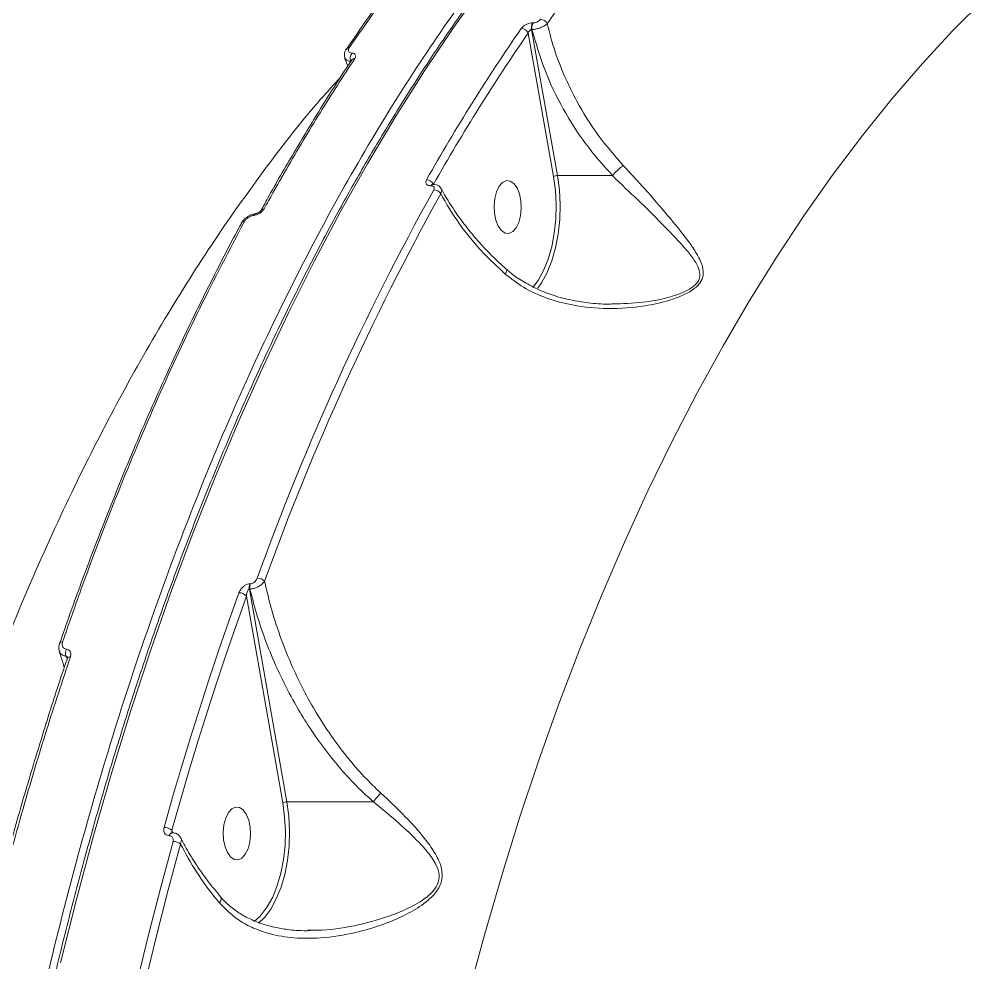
# Model space of a CAD drawing. Header units: millimetres. Extents: x -5550 to 7488, y -4093 to 4627.
# Drawn here: x -2246.6 to -2082.6, y 2170.9 to 2331.2 of the extents above; entities that cross this region are included whole.
import ezdxf

# ---------------------------------------------------------------- set-up
doc = ezdxf.new("R2010")
doc.units = ezdxf.units.MM
doc.layers.add('DIKOM_ОБЪЕКТ', color=7, linetype='Continuous')

msp = doc.modelspace()

# ---------------------------------------------------------------- linework, layer by layer
at = {"layer": 'DIKOM_ОБЪЕКТ', "color": 7, "linetype": 'Continuous', "lineweight": 15}
for p, q in [((-2159.301, 2330.546), (-2159.37, 2330.546)), ((-2160.143, 2328.804), (-2155.815, 2304.452)), ((-2159.55, 2329.416), (-2159.482, 2329.416)), ((-2155.142, 2304.614), (-2159.55, 2329.416)), ((-2191.031, 2326.083), (-2191.064, 2326.028)), ((-2191.305, 2324.615), (-2190.785, 2323.203)), ((-2190.075, 2324.276), (-2190.078, 2324.271)), ((-2145.81, 2304.614), (-2155.142, 2304.614)), ((-2176.688, 2302.873), (-2176.641, 2302.873)), ((-2176.294, 2303.135), (-2176.341, 2303.135)), ((-2206.429, 2298.125), (-2206.419, 2298.127)), ((-2208.832, 2296.557), (-2208.849, 2296.52)), ((-2207.319, 2235.251), (-2207.408, 2235.251)), ((-2207.965, 2233.156), (-2201.805, 2198.035)), ((-2207.474, 2234.351), (-2207.386, 2234.351)), ((-2201.133, 2198.197), (-2207.474, 2234.351)), ((-2186.424, 2198.197), (-2201.133, 2198.197)), ((-2221.083, 2192.45), (-2221.054, 2192.45)), ((-2220.47, 2192.946), (-2220.663, 2193.387)), ((-2220.63, 2192.974), (-2220.653, 2192.973)), ((-2220.601, 2192.974), (-2220.63, 2192.974)), ((-2197.106, 2176.404), (-2197.536, 2176.411))]:
    msp.add_line(p, q, dxfattribs=at)
at = {"layer": 'DIKOM_ОБЪЕКТ', "color": 7, "linetype": 'Continuous', "lineweight": 15, "flags": 128}
for points in [[(-2239.536, 2170.874), (-2236.793, 2181.837), (-2233.887, 2192.642), (-2230.82, 2203.278), (-2227.596, 2213.737), (-2224.218, 2224.01), (-2220.687, 2234.088), (-2217.006, 2243.963), (-2213.18, 2253.627), (-2209.211, 2263.071), (-2205.103, 2272.287), (-2200.859, 2281.268), (-2196.482, 2290.006), (-2191.976, 2298.494), (-2187.345, 2306.724), (-2182.594, 2314.69), (-2177.725, 2322.385), (-2172.743, 2329.802), (-2167.653, 2336.936)], [(-2170.419, 2165.045), (-2167.633, 2175.364), (-2164.685, 2185.514), (-2161.58, 2195.484), (-2158.319, 2205.265), (-2154.907, 2214.849), (-2151.345, 2224.227), (-2147.638, 2233.389), (-2143.788, 2242.328), (-2139.8, 2251.034), (-2135.677, 2259.5), (-2131.423, 2267.718), (-2127.042, 2275.68), (-2122.538, 2283.38), (-2117.915, 2290.809), (-2113.177, 2297.96), (-2108.329, 2304.828), (-2103.376, 2311.406), (-2098.322, 2317.687), (-2093.171, 2323.666), (-2087.929, 2329.337), (-2082.6, 2334.695)], [(-2165.617, 2297.012), (-2165.862, 2298.201), (-2165.925, 2299.476), (-2165.8, 2300.734), (-2165.497, 2301.872), (-2165.042, 2302.799), (-2164.471, 2303.44), (-2163.83, 2303.742), (-2163.171, 2303.681), (-2162.548, 2303.262), (-2162.01, 2302.519), (-2161.602, 2301.512), (-2161.357, 2300.323), (-2161.295, 2299.048), (-2161.419, 2297.79), (-2161.722, 2296.652), (-2162.177, 2295.725), (-2162.748, 2295.084), (-2163.389, 2294.782), (-2164.048, 2294.843), (-2164.672, 2295.262), (-2165.209, 2296.005), (-2165.617, 2297.012)], [(-2155.815, 2304.452), (-2155.498, 2302.084), (-2155.371, 2299.65), (-2155.437, 2297.207), (-2155.694, 2294.812), (-2156.136, 2292.521), (-2156.753, 2290.387), (-2157.53, 2288.461), (-2158.449, 2286.788), (-2159.315, 2285.606)], [(-2158.508, 2285.481), (-2157.859, 2286.397), (-2156.912, 2288.123), (-2156.11, 2290.109), (-2155.474, 2292.31), (-2155.018, 2294.672), (-2154.753, 2297.142), (-2154.685, 2299.662), (-2154.816, 2302.172), (-2155.142, 2304.614)], [(-2209.244, 2233.729), (-2210.96, 2228.901), (-2212.64, 2224.026), (-2214.286, 2219.107), (-2215.895, 2214.143), (-2217.469, 2209.136), (-2219.007, 2204.087), (-2220.508, 2198.996), (-2221.973, 2193.866)], [(-2220.663, 2193.387), (-2219.202, 2198.506), (-2217.704, 2203.584), (-2216.17, 2208.621), (-2214.6, 2213.616), (-2212.995, 2218.568), (-2211.353, 2223.476), (-2209.677, 2228.339), (-2207.965, 2233.156)], [(-2239.709, 2225.175), (-2239.711, 2225.169), (-2239.718, 2225.139)], [(-2237.876, 2222.844), (-2238.034, 2222.833), (-2238.169, 2222.802), (-2238.277, 2222.751), (-2238.352, 2222.683), (-2238.39, 2222.61)], [(-2211.607, 2190.594), (-2211.852, 2191.783), (-2211.915, 2193.058), (-2211.79, 2194.316), (-2211.488, 2195.454), (-2211.033, 2196.381), (-2210.461, 2197.022), (-2209.82, 2197.324), (-2209.161, 2197.263), (-2208.538, 2196.844), (-2208.001, 2196.101), (-2207.593, 2195.094), (-2207.348, 2193.905), (-2207.285, 2192.63), (-2207.41, 2191.372), (-2207.712, 2190.234), (-2208.167, 2189.307), (-2208.739, 2188.666), (-2209.38, 2188.365), (-2210.039, 2188.425), (-2210.662, 2188.844), (-2211.199, 2189.587), (-2211.607, 2190.594)], [(-2201.805, 2198.035), (-2201.489, 2195.666), (-2201.362, 2193.232), (-2201.428, 2190.789), (-2201.684, 2188.394), (-2202.126, 2186.103), (-2202.743, 2183.97), (-2203.52, 2182.044), (-2204.439, 2180.37), (-2205.479, 2178.988), (-2205.647, 2178.805)], [(-2204.498, 2179.063), (-2203.85, 2179.98), (-2202.902, 2181.705), (-2202.1, 2183.692), (-2201.464, 2185.892), (-2201.009, 2188.254), (-2200.744, 2190.725), (-2200.676, 2193.244), (-2200.806, 2195.754), (-2201.133, 2198.197)], [(-2220.444, 2191.477), (-2222.539, 2183.704), (-2224.55, 2175.848), (-2226.476, 2167.912), (-2228.317, 2159.899), (-2230.071, 2151.814), (-2231.737, 2143.659), (-2233.316, 2135.439), (-2234.805, 2127.156)], [(-2233.498, 2126.859), (-2232.012, 2135.124), (-2230.437, 2143.326), (-2228.774, 2151.463), (-2227.024, 2159.531), (-2225.188, 2167.525), (-2223.266, 2175.444), (-2221.259, 2183.283), (-2219.168, 2191.039)], [(-2205.904, 2177.613), (-2204.922, 2178.555), (-2204.498, 2179.063)], [(-2205.647, 2178.805), (-2206.615, 2177.931), (-2206.652, 2177.903)]]:
    msp.add_lwpolyline(points, dxfattribs=at)
at = {"layer": 'DIKOM_ОБЪЕКТ', "color": 7, "linetype": 'Continuous', "lineweight": 15}
for centre, radius, start, end in [((-1955.098, 2191.949), 244.733, 130.9846, 145.5449), ((-2157.972, 2329.743), 1.612, 150.12482, 191.7182), ((-2157.903, 2329.743), 1.612, 150.1326, 191.71042), ((-2158.093, 2329.827), 1.33, 25.9565, 87.49792), ((-1878.478, 2134.737), 343.463, 145.43321, 150.49619), ((-1877.999, 2134.407), 342.63, 145.4332, 150.4964), ((-2161.361, 2328.281), 1.326, 23.23498, 87.68429), ((-2190.567, 2325.732), 0.582, 86.1631, 142.9148), ((-2188.91, 2324.53), 1.439, 142.09831, 202.2814), ((-2189.607, 2323.939), 0.576, 85.76844, 144.78881), ((-2177.441, 2302.473), 1.413, 28.39854, 88.37981), ((-2155.158, 2303.204), 1.41, 89.37218, 117.75643), ((-1778.525, 2081.677), 454.689, 150.98863, 160.13046), ((-2176.295, 2302.711), 0.425, 95.63023, 157.69826), ((-2176.244, 2302.708), 0.43, 97.46319, 157.48959), ((-2176.207, 2300.758), 1.437, 31.6271, 88.17929), ((-1778.233, 2081.485), 453.677, 150.98853, 160.13055), ((-2205.042, 2298.39), 0.544, 83.93187, 148.90027), ((-2206.331, 2297.799), 0.34, 106.70172, 169.79224), ((-2208.372, 2296.256), 0.55, 84.27553, 146.80919), ((-2205.692, 2234.671), 1.811, 161.32456, 190.17188), ((-2205.604, 2234.671), 1.811, 161.32456, 190.17188), ((-2206.165, 2234.465), 1.752, 43.90298, 89.39304), ((-2209.25, 2232.004), 1.726, 41.88278, 89.81104), ((-2239.286, 2224.909), 0.499, 79.95098, 147.8521), ((-2237.14, 2223.455), 1.561, 154.10472, 198.96316), ((-2201.148, 2196.787), 1.41, 89.3705, 117.76275), ((-2221.962, 2191.864), 2.002, 49.54731, 90.29477), ((-2220.473, 2192.387), 0.613, 107.04675, 174.16667), ((-2220.461, 2192.395), 0.596, 103.73457, 174.74736), ((-2220.447, 2189.393), 2.084, 52.15657, 89.91009)]:
    msp.add_arc(centre, radius, start, end, dxfattribs=at)
for points, knots in [([(-2092.457, 2402.596), (-2094.825, 2401.584), (-2101.098, 2398.902), (-2111.094, 2393.149), (-2122.531, 2385.434), (-2133.824, 2376.333), (-2144.939, 2365.919), (-2155.63, 2354.4), (-2165.869, 2341.848), (-2175.641, 2328.347), (-2185.105, 2313.679), (-2194.213, 2297.844), (-2202.926, 2280.87), (-2210.954, 2263.339), (-2218.307, 2245.367), (-2225.005, 2227.072), (-2231.248, 2207.941), (-2236.995, 2188.002), (-2242.219, 2167.301), (-2246.867, 2146.005), (-2250.914, 2124.168), (-2254.345, 2101.854), (-2257.163, 2078.988), (-2259.331, 2055.626), (-2260.827, 2031.839), (-2261.616, 2008.15), (-2261.713, 1984.639), (-2261.146, 1961.378), (-2259.907, 1937.99), (-2257.972, 1914.55), (-2255.319, 1891.149), (-2252.254, 1869.642), (-2249.842, 1856.118), (-2248.775, 1850.137)], [0, 0, 0, 0, 0.0198042, 0.0524655, 0.0851016, 0.1186856, 0.1522971, 0.1858812, 0.2185173, 0.2511785, 0.2838146, 0.3173987, 0.35101, 0.384594, 0.4160551, 0.4475386, 0.4789995, 0.5113068, 0.5436382, 0.5759453, 0.6085815, 0.6412427, 0.6738789, 0.7074631, 0.7410746, 0.7746587, 0.8072948, 0.8399561, 0.8725923, 0.9061765, 0.939788, 0.9733721, 1, 1, 1, 1]), ([(-2092.028, 2402.224), (-2092.608, 2401.977), (-2095.126, 2400.904), (-2099.543, 2398.694), (-2105.276, 2395.589), (-2110.96, 2392.158), (-2116.593, 2388.432), (-2122.172, 2384.406), (-2127.691, 2380.085), (-2133.147, 2375.473), (-2138.535, 2370.572), (-2143.851, 2365.386), (-2149.091, 2359.92), (-2154.251, 2354.178), (-2159.328, 2348.163), (-2164.317, 2341.881), (-2169.214, 2335.336), (-2174.017, 2328.534), (-2178.721, 2321.479), (-2183.323, 2314.177), (-2187.819, 2306.634), (-2192.207, 2298.855), (-2196.482, 2290.845), (-2200.642, 2282.612), (-2204.683, 2274.161), (-2208.603, 2265.499), (-2212.399, 2256.632), (-2216.067, 2247.566), (-2219.606, 2238.31), (-2223.012, 2228.869), (-2226.284, 2219.251), (-2229.417, 2209.462), (-2232.411, 2199.511), (-2235.263, 2189.405), (-2237.971, 2179.151), (-2240.533, 2168.757), (-2242.946, 2158.232), (-2245.21, 2147.582), (-2247.323, 2136.815), (-2249.282, 2125.941), (-2251.087, 2114.967), (-2252.735, 2103.901), (-2254.227, 2092.751), (-2255.56, 2081.527), (-2256.735, 2070.236), (-2257.749, 2058.886), (-2258.602, 2047.488), (-2259.294, 2036.048), (-2259.824, 2024.575), (-2260.19, 2013.079), (-2260.378, 2002.832), (-2260.404, 1996.419), (-2260.415, 1993.845)], [0, 0, 0, 0, 0.0060959, 0.0264822, 0.0468744, 0.0672726, 0.087676, 0.1080843, 0.128497, 0.1489134, 0.1693331, 0.1897557, 0.2101803, 0.2306068, 0.2510346, 0.2714636, 0.2918929, 0.3123229, 0.3327529, 0.3531831, 0.373613, 0.3940427, 0.4144718, 0.4349005, 0.4553289, 0.4757566, 0.4961837, 0.5166105, 0.5370365, 0.5574621, 0.5778872, 0.5983116, 0.6187357, 0.6391592, 0.6595822, 0.6800048, 0.7004269, 0.7208488, 0.7412702, 0.7616914, 0.7821122, 0.8025326, 0.8229529, 0.8433729, 0.8637927, 0.8842123, 0.9046318, 0.9250511, 0.9454704, 0.9658896, 0.9863088, 1, 1, 1, 1]), ([(-2190.528, 2326.313), (-2187.478, 2330.703), (-2181.377, 2339.483), (-2171.75, 2351.472), (-2161.814, 2362.641), (-2154.921, 2369.213), (-2151.474, 2372.499)], [0, 0, 0, 0, 0.2485952, 0.49719, 0.7485948, 1, 1, 1, 1]), ([(-2151.905, 2372.27), (-2151.976, 2372.207), (-2153.854, 2370.54), (-2157.475, 2367.003), (-2162.761, 2361.639), (-2167.965, 2355.961), (-2173.09, 2350.015), (-2178.131, 2343.799), (-2183.079, 2337.309), (-2187.376, 2331.385), (-2189.98, 2327.519), (-2191.004, 2325.999)], [0, 0, 0, 0, 0.0050792, 0.1349052, 0.2648707, 0.3949421, 0.5250911, 0.6552843, 0.7854847, 0.9156559, 1, 1, 1, 1]), ([(-2155.926, 2368.448), (-2157.069, 2368.325), (-2164.053, 2367.574), (-2176.86, 2365.89), (-2194.344, 2363.38), (-2211.809, 2360.529), (-2229.251, 2357.373), (-2246.666, 2353.903), (-2264.049, 2350.122), (-2281.395, 2346.031), (-2298.699, 2341.629), (-2315.957, 2336.919), (-2333.165, 2331.901), (-2350.316, 2326.576), (-2367.407, 2320.945), (-2384.433, 2315.01), (-2401.39, 2308.772), (-2418.271, 2302.232), (-2435.073, 2295.392), (-2451.791, 2288.254), (-2468.42, 2280.819), (-2484.956, 2273.089), (-2501.394, 2265.066), (-2517.729, 2256.754), (-2533.954, 2248.148), (-2549.686, 2239.49), (-2559.944, 2233.57), (-2564.882, 2230.719)], [0, 0, 0, 0, 0.008022, 0.0490036, 0.0900236, 0.131083, 0.1721823, 0.2133228, 0.2545046, 0.2957283, 0.3369944, 0.3783032, 0.4196553, 0.4610503, 0.5024886, 0.5439704, 0.5854952, 0.6270632, 0.6686738, 0.7103268, 0.7520221, 0.7937587, 0.8355366, 0.8773547, 0.9192127, 0.9611097, 1, 1, 1, 1]), ([(-2159.37, 2330.546), (-2159.446, 2330.543), (-2159.672, 2330.535), (-2160.098, 2330.437), (-2160.593, 2330.226), (-2161.034, 2329.936), (-2161.216, 2329.716), (-2161.308, 2329.606)], [0, 0, 0, 0, 0.1082919, 0.3204195, 0.543076, 0.7715605, 1, 1, 1, 1]), ([(-2159.482, 2329.416), (-2159.38, 2329.423), (-2159.085, 2329.443), (-2158.532, 2329.557), (-2157.878, 2329.782), (-2157.283, 2330.081), (-2157.026, 2330.3), (-2156.898, 2330.409)], [0, 0, 0, 0, 0.1131513, 0.3259229, 0.5479981, 0.7754447, 1, 1, 1, 1]), ([(-2158.035, 2331.156), (-2158.095, 2331.084), (-2158.215, 2330.942), (-2158.502, 2330.753), (-2158.825, 2330.616), (-2159.102, 2330.553), (-2159.25, 2330.548), (-2159.301, 2330.546)], [0, 0, 0, 0, 0.2288507, 0.4578608, 0.6785516, 0.8883824, 1, 1, 1, 1]), ([(-2143.989, 2306.333), (-2145.446, 2308.002), (-2148.397, 2311.38), (-2151.54, 2316.454), (-2153.907, 2321.251), (-2155.651, 2325.657), (-2156.48, 2328.818), (-2156.898, 2330.409)], [0, 0, 0, 0, 0.2398782, 0.485876, 0.6394215, 0.8185493, 1, 1, 1, 1]), ([(-2160.143, 2328.804), (-2160.119, 2328.875), (-2160.072, 2329.014), (-2159.946, 2329.2), (-2159.804, 2329.331), (-2159.692, 2329.388), (-2159.614, 2329.411), (-2159.576, 2329.414), (-2159.55, 2329.416)], [0, 0, 0, 0, 0.2553554, 0.4989102, 0.7167184, 0.86164, 0.9069867, 1, 1, 1, 1]), ([(-2159.482, 2329.416), (-2158.828, 2327.141), (-2157.504, 2322.532), (-2154.359, 2316.022), (-2150.513, 2309.904), (-2147.39, 2306.392), (-2145.81, 2304.614)], [0, 0, 0, 0, 0.2516509, 0.5098592, 0.7518696, 1, 1, 1, 1]), ([(-2191.011, 2326.068), (-2191.102, 2325.931), (-2191.305, 2325.625), (-2191.391, 2325.094), (-2191.28, 2324.759), (-2191.233, 2324.619)], [0, 0, 0, 0, 0.3216712, 0.7153056, 1, 1, 1, 1]), ([(-2190.046, 2325.414), (-2190.17, 2325.439), (-2190.417, 2325.488), (-2190.631, 2325.684), (-2190.694, 2325.944), (-2190.621, 2326.169), (-2190.541, 2326.292), (-2190.528, 2326.313)], [0, 0, 0, 0, 0.2376887, 0.4755087, 0.7137084, 0.9519988, 1, 1, 1, 1]), ([(-2189.565, 2324.513), (-2189.551, 2324.534), (-2189.472, 2324.659), (-2189.4, 2324.885), (-2189.463, 2325.145), (-2189.677, 2325.341), (-2189.923, 2325.39), (-2190.046, 2325.414)], [0, 0, 0, 0, 0.0489038, 0.2871028, 0.5249732, 0.7625027, 1, 1, 1, 1]), ([(-2190.069, 2324.264), (-2190.302, 2323.922), (-2192.116, 2321.248), (-2195.42, 2316.001), (-2199.962, 2308.496), (-2203.316, 2302.701), (-2205.123, 2299.349), (-2205.492, 2298.664)], [0, 0, 0, 0, 0.043037, 0.3365302, 0.6306461, 0.9244885, 1, 1, 1, 1]), ([(-2204.984, 2298.931), (-2204.734, 2299.387), (-2203.481, 2301.665), (-2200.348, 2307.207), (-2195.498, 2315.381), (-2191.543, 2321.468), (-2189.565, 2324.513)], [0, 0, 0, 0, 0.0507696, 0.2538556, 0.6266992, 1, 1, 1, 1]), ([(-2191.227, 2324.64), (-2191.218, 2324.588), (-2191.182, 2324.384), (-2190.857, 2324.128), (-2190.447, 2324.032), (-2190.242, 2323.984)], [0, 0, 0, 0, 0.1447092, 0.5722658, 1, 1, 1, 1]), ([(-2192.019, 2321.273), (-2193.142, 2320.049), (-2197.538, 2315.258), (-2204.874, 2305.81), (-2213.905, 2293.091), (-2222.452, 2279.465), (-2230.533, 2265.104), (-2238.272, 2249.755), (-2245.628, 2233.435), (-2252.566, 2216.177), (-2258.939, 2198.351), (-2264.737, 2180.031), (-2269.964, 2161.299), (-2274.704, 2141.86), (-2278.919, 2121.753), (-2282.583, 2101.034), (-2285.618, 2080.139), (-2288.03, 2059.143), (-2289.834, 2038.12), (-2291.06, 2016.748), (-2291.678, 1995.087), (-2291.676, 1973.206), (-2291.087, 1953.101), (-2290.111, 1934.792), (-2289.214, 1923.816), (-2288.765, 1918.323)], [0, 0, 0, 0, 0.0158441, 0.0620121, 0.1081425, 0.1530046, 0.1979011, 0.2427631, 0.2889248, 0.3351239, 0.3812855, 0.4262213, 0.4711917, 0.5161276, 0.5623627, 0.6086352, 0.6548704, 0.6999184, 0.7450011, 0.7900492, 0.8363967, 0.8827817, 0.9291293, 0.9645313, 1, 1, 1, 1]), ([(-2164.024, 2287.88), (-2163.014, 2287.095), (-2160.847, 2285.409), (-2156.956, 2283.676), (-2152.144, 2282.38), (-2146.527, 2281.868), (-2140.961, 2282.266), (-2136.792, 2283.171), (-2134.084, 2284.129), (-2132.301, 2285.035), (-2131.309, 2285.887), (-2130.696, 2286.705), (-2130.292, 2287.699), (-2130.473, 2289.3), (-2131.346, 2291.132), (-2133.122, 2293.801), (-2135.933, 2297.293), (-2139.137, 2301.003), (-2141.877, 2304.064), (-2143.282, 2305.574), (-2143.989, 2306.333)], [0, 0, 0, 0, 0.0590566, 0.1267719, 0.1965301, 0.2899977, 0.3861945, 0.4527705, 0.4864326, 0.5209061, 0.5489133, 0.5542513, 0.5800474, 0.615212, 0.6617357, 0.7094949, 0.8061413, 0.9056049, 0.952555, 1, 1, 1, 1]), ([(-2145.808, 2304.615), (-2145.676, 2304.761), (-2145.411, 2305.054), (-2144.92, 2305.536), (-2144.483, 2305.932), (-2144.175, 2306.189), (-2144.036, 2306.297), (-2143.989, 2306.333)], [0, 0, 0, 0, 0.2487839, 0.4975712, 0.7463907, 0.9126807, 1, 1, 1, 1]), ([(-2177.401, 2303.886), (-2177.452, 2303.772), (-2177.552, 2303.545), (-2177.502, 2303.241), (-2177.305, 2303.012), (-2177.012, 2302.89), (-2176.78, 2302.878), (-2176.688, 2302.873)], [0, 0, 0, 0, 0.2150408, 0.429946, 0.6446687, 0.8592122, 1, 1, 1, 1]), ([(-2145.808, 2304.615), (-2145.808, 2304.615), (-2144.392, 2303.14), (-2141.396, 2300.43), (-2137.349, 2296.337), (-2134.27, 2293.195), (-2132.232, 2290.744), (-2131.189, 2289.11), (-2130.848, 2287.65), (-2131.182, 2286.745), (-2131.744, 2286.014), (-2132.704, 2285.258), (-2134.443, 2284.471), (-2137.123, 2283.649), (-2140.965, 2282.913), (-2144.145, 2282.85), (-2145.899, 2282.815)], [0, 0, 0, 0, 0.0000233, 0.1384779, 0.2806057, 0.4264389, 0.4934562, 0.5615903, 0.6097128, 0.6439156, 0.6509788, 0.6885479, 0.7355605, 0.7844415, 0.8810434, 1, 1, 1, 1]), ([(-2145.81, 2304.614), (-2145.809, 2304.614), (-2145.809, 2304.615), (-2145.808, 2304.615), (-2145.808, 2304.615), (-2145.808, 2304.615)], [0, 0, 0, 0, 0.480223, 0.8533116, 1, 1, 1, 1]), ([(-2176.641, 2302.873), (-2176.579, 2302.869), (-2176.423, 2302.861), (-2176.227, 2302.779), (-2176.096, 2302.626), (-2176.062, 2302.422), (-2176.128, 2302.27), (-2176.162, 2302.194)], [0, 0, 0, 0, 0.1423197, 0.3570938, 0.5715907, 0.7856606, 1, 1, 1, 1]), ([(-2176.338, 2303.136), (-2176.362, 2303.137), (-2176.418, 2303.138), (-2176.418, 2303.14), (-2176.418, 2303.141)], [0, 0, 0, 0, 0.4405286, 1, 1, 1, 1]), ([(-2174.911, 2302.353), (-2174.973, 2302.467), (-2175.113, 2302.73), (-2175.515, 2302.985), (-2175.925, 2303.13), (-2176.198, 2303.118), (-2176.299, 2303.113)], [0, 0, 0, 0, 0.2287362, 0.5240108, 0.825031, 1, 1, 1, 1]), ([(-2174.984, 2301.511), (-2174.92, 2301.658), (-2174.791, 2301.95), (-2174.792, 2302.244), (-2174.885, 2302.345), (-2174.892, 2302.353)], [0, 0, 0, 0, 0.4796856, 0.959027, 1, 1, 1, 1]), ([(-2163.752, 2288.651), (-2164.1, 2288.951), (-2165.333, 2290.015), (-2167.268, 2291.965), (-2169.533, 2294.474), (-2171.575, 2297.064), (-2173.349, 2299.694), (-2174.438, 2301.471), (-2174.87, 2302.359), (-2174.872, 2302.365)], [0, 0, 0, 0, 0.0729565, 0.2581332, 0.443931, 0.6296916, 0.8148333, 0.9989435, 1, 1, 1, 1]), ([(-2174.984, 2301.511), (-2173.994, 2299.809), (-2171.986, 2296.358), (-2168.177, 2291.762), (-2165.277, 2289.052), (-2164.024, 2287.88)], [0, 0, 0, 0, 0.3558609, 0.7214807, 1, 1, 1, 1]), ([(-2206.666, 2297.86), (-2206.489, 2297.895), (-2206.148, 2297.963), (-2205.65, 2298.226), (-2205.235, 2298.556), (-2205.068, 2298.806), (-2204.984, 2298.931)], [0, 0, 0, 0, 0.2591964, 0.5021791, 0.7511474, 1, 1, 1, 1]), ([(-2205.506, 2298.677), (-2205.508, 2298.673), (-2205.515, 2298.657), (-2205.586, 2298.56), (-2205.724, 2298.432), (-2205.913, 2298.302), (-2206.117, 2298.203), (-2206.299, 2298.145), (-2206.384, 2298.133), (-2206.42, 2298.128)], [0, 0, 0, 0, 0.0519565, 0.2223669, 0.3950286, 0.5726959, 0.7383612, 0.8912253, 1, 1, 1, 1]), ([(-2206.425, 2298.103), (-2206.627, 2298.076), (-2207.107, 2298.01), (-2207.836, 2297.635), (-2208.471, 2297.135), (-2208.71, 2296.722), (-2208.811, 2296.547)], [0, 0, 0, 0, 0.2068927, 0.4913734, 0.7836658, 1, 1, 1, 1]), ([(-2208.317, 2296.803), (-2208.236, 2296.927), (-2208.073, 2297.174), (-2207.664, 2297.502), (-2207.198, 2297.742), (-2206.854, 2297.836), (-2206.685, 2297.857), (-2206.666, 2297.86)], [0, 0, 0, 0, 0.2486855, 0.4975389, 0.7389755, 0.9703394, 1, 1, 1, 1]), ([(-2208.808, 2296.502), (-2208.809, 2296.499), (-2210.276, 2293.876), (-2213.07, 2288.416), (-2217.225, 2280.116), (-2221.242, 2271.564), (-2225.147, 2262.806), (-2228.925, 2253.838), (-2232.579, 2244.679), (-2236.088, 2235.313), (-2238.45, 2228.788), (-2239.604, 2225.339), (-2239.675, 2225.126)], [0, 0, 0, 0, 0.0001511, 0.1238675, 0.2477157, 0.3716653, 0.4956882, 0.6197527, 0.743821, 0.8678585, 0.9918362, 1, 1, 1, 1]), ([(-2239.199, 2225.4), (-2238.17, 2228.352), (-2235.16, 2236.985), (-2229.847, 2250.868), (-2223.105, 2266.844), (-2215.962, 2282.251), (-2210.865, 2291.953), (-2208.317, 2296.803)], [0, 0, 0, 0, 0.1144543, 0.3347644, 0.5550759, 0.7775384, 1, 1, 1, 1]), ([(-2164.024, 2287.88), (-2164.008, 2287.906), (-2163.947, 2288.009), (-2163.829, 2288.235), (-2163.738, 2288.492), (-2163.787, 2288.566), (-2163.81, 2288.599)], [0, 0, 0, 0, 0.0710764, 0.2784096, 0.6752522, 1, 1, 1, 1]), ([(-2145.896, 2282.794), (-2146.249, 2282.784), (-2147.736, 2282.743), (-2150.197, 2282.989), (-2153.191, 2283.487), (-2155.958, 2284.248), (-2158.589, 2285.271), (-2161.034, 2286.596), (-2162.756, 2287.729), (-2163.577, 2288.5), (-2163.749, 2288.662)], [0, 0, 0, 0, 0.0546363, 0.2304108, 0.3827254, 0.5269247, 0.678809, 0.8249127, 0.9632437, 1, 1, 1, 1]), ([(-2207.408, 2235.251), (-2207.469, 2235.248), (-2207.68, 2235.237), (-2208.068, 2235.102), (-2208.532, 2234.789), (-2208.973, 2234.321), (-2209.148, 2233.939), (-2209.244, 2233.729)], [0, 0, 0, 0, 0.0796394, 0.2757176, 0.4707616, 0.71056, 1, 1, 1, 1]), ([(-2207.386, 2234.351), (-2207.305, 2234.357), (-2207.039, 2234.376), (-2206.552, 2234.498), (-2205.945, 2234.763), (-2205.381, 2235.137), (-2205.052, 2235.467), (-2204.923, 2235.65), (-2204.902, 2235.68)], [0, 0, 0, 0, 0.0891903, 0.2936317, 0.4896041, 0.7163501, 0.9545539, 1, 1, 1, 1]), ([(-2206.146, 2236.217), (-2206.211, 2236.078), (-2206.325, 2235.832), (-2206.609, 2235.535), (-2206.9, 2235.343), (-2207.144, 2235.259), (-2207.278, 2235.253), (-2207.319, 2235.251)], [0, 0, 0, 0, 0.3025175, 0.5346479, 0.7254052, 0.917073, 1, 1, 1, 1]), ([(-2185.14, 2199.7), (-2185.385, 2199.927), (-2186.617, 2201.069), (-2188.739, 2203.26), (-2192.304, 2207.488), (-2195.394, 2212.01), (-2198.222, 2217.036), (-2200.242, 2221.201), (-2202.136, 2225.905), (-2203.736, 2230.739), (-2204.514, 2234.033), (-2204.902, 2235.68)], [0, 0, 0, 0, 0.0242952, 0.1222483, 0.2202185, 0.421516, 0.5118886, 0.6322359, 0.7525915, 0.8762954, 1, 1, 1, 1]), ([(-2207.965, 2233.156), (-2207.951, 2233.318), (-2207.925, 2233.604), (-2207.822, 2233.963), (-2207.712, 2234.184), (-2207.615, 2234.294), (-2207.543, 2234.343), (-2207.495, 2234.349), (-2207.474, 2234.351)], [0, 0, 0, 0, 0.3509408, 0.6182292, 0.802887, 0.8792675, 0.9492373, 1, 1, 1, 1]), ([(-2207.386, 2234.351), (-2206.974, 2232.76), (-2206.149, 2229.578), (-2204.478, 2224.826), (-2202.484, 2220.119), (-2200.327, 2215.875), (-2198.023, 2211.959), (-2195.618, 2208.368), (-2192.832, 2204.76), (-2189.791, 2201.315), (-2187.544, 2199.237), (-2186.421, 2198.198)], [0, 0, 0, 0, 0.1183256, 0.236652, 0.3581432, 0.4796268, 0.5712582, 0.6768293, 0.7823888, 0.8912058, 1, 1, 1, 1]), ([(-2239.681, 2225.166), (-2239.738, 2224.994), (-2239.875, 2224.584), (-2239.864, 2224.075), (-2239.724, 2223.809), (-2239.698, 2223.76)], [0, 0, 0, 0, 0.3697292, 0.8830622, 1, 1, 1, 1]), ([(-2238.544, 2224.137), (-2238.669, 2224.169), (-2238.919, 2224.232), (-2239.168, 2224.49), (-2239.29, 2224.837), (-2239.273, 2225.16), (-2239.214, 2225.351), (-2239.199, 2225.4)], [0, 0, 0, 0, 0.2256829, 0.4513606, 0.6801923, 0.9176148, 1, 1, 1, 1]), ([(-2239.804, 2223.77), (-2239.581, 2223.179), (-2239.227, 2222.243), (-2239.012, 2221.33), (-2238.933, 2220.993)], [0, 0, 0, 0, 0.6307057, 1, 1, 1, 1]), ([(-2239.705, 2223.804), (-2239.678, 2223.708), (-2239.603, 2223.434), (-2239.233, 2223.11), (-2238.822, 2223.002), (-2238.616, 2222.948)], [0, 0, 0, 0, 0.2137603, 0.6060699, 1, 1, 1, 1]), ([(-2237.876, 2222.844), (-2237.861, 2222.895), (-2237.802, 2223.092), (-2237.787, 2223.423), (-2237.912, 2223.777), (-2238.166, 2224.039), (-2238.418, 2224.104), (-2238.544, 2224.137)], [0, 0, 0, 0, 0.0825688, 0.321716, 0.5513416, 0.7756251, 1, 1, 1, 1]), ([(-2238.381, 2222.608), (-2238.543, 2222.138), (-2239.81, 2218.47), (-2242.055, 2211.431), (-2245.091, 2201.48), (-2247.292, 2193.892), (-2248.439, 2189.586), (-2248.673, 2188.706)], [0, 0, 0, 0, 0.0430524, 0.3365414, 0.6306425, 0.9244729, 1, 1, 1, 1]), ([(-2248.18, 2188.923), (-2248.019, 2189.512), (-2247.215, 2192.457), (-2245.179, 2199.675), (-2241.961, 2210.465), (-2239.238, 2218.716), (-2237.876, 2222.844)], [0, 0, 0, 0, 0.0507678, 0.2538467, 0.6266961, 1, 1, 1, 1]), ([(-2238.616, 2222.948), (-2238.589, 2222.884), (-2238.524, 2222.729), (-2238.46, 2222.576), (-2238.423, 2222.486)], [0, 0, 0, 0, 0.4168232, 1, 1, 1, 1]), ([(-2238.616, 2222.948), (-2238.577, 2222.935), (-2238.532, 2222.92), (-2238.452, 2222.858), (-2238.394, 2222.794), (-2238.367, 2222.715), (-2238.359, 2222.691)], [0, 0, 0, 0, 0.3389551, 0.3907462, 0.8102401, 1, 1, 1, 1]), ([(-2238.367, 2222.731), (-2238.365, 2222.723), (-2238.361, 2222.711), (-2238.384, 2222.639), (-2238.392, 2222.612)], [0, 0, 0, 0, 0.6325379, 1, 1, 1, 1]), ([(-2212.57, 2181.042), (-2211.505, 2179.979), (-2209.775, 2178.253), (-2206.775, 2176.698), (-2203.667, 2175.613), (-2199.84, 2174.992), (-2194.888, 2175.001), (-2189.297, 2175.889), (-2184.171, 2177.51), (-2180.075, 2179.426), (-2177.468, 2181.09), (-2175.739, 2182.81), (-2174.867, 2184.342), (-2174.616, 2186.079), (-2175.14, 2188.101), (-2176.398, 2190.286), (-2178.5, 2193.025), (-2181.384, 2196.169), (-2183.88, 2198.516), (-2185.14, 2199.7)], [0, 0, 0, 0, 0.0742579, 0.120506, 0.1678167, 0.2375794, 0.3094463, 0.4056708, 0.5047068, 0.5602499, 0.6168554, 0.6484773, 0.6753893, 0.7024606, 0.7386868, 0.7871119, 0.8368202, 0.9176548, 1, 1, 1, 1]), ([(-2186.421, 2198.198), (-2186.305, 2198.36), (-2186.074, 2198.684), (-2185.664, 2199.163), (-2185.348, 2199.498), (-2185.189, 2199.653), (-2185.14, 2199.7)], [0, 0, 0, 0, 0.3253048, 0.6505589, 0.8925589, 1, 1, 1, 1]), ([(-2186.424, 2198.197), (-2185.133, 2197.144), (-2182.531, 2195.021), (-2179.488, 2192.216), (-2177.203, 2189.741), (-2175.814, 2187.808), (-2175.159, 2185.974), (-2175.342, 2184.397), (-2176.195, 2183.022), (-2177.911, 2181.511), (-2180.509, 2180.061), (-2184.568, 2178.407), (-2189.716, 2177.057), (-2194.236, 2176.33), (-2196.697, 2176.393), (-2197.106, 2176.404)], [0, 0, 0, 0, 0.1162024, 0.2342863, 0.3025413, 0.3719286, 0.4204469, 0.4555558, 0.4906425, 0.5332263, 0.6110106, 0.6910122, 0.8296808, 0.9716408, 1, 1, 1, 1]), ([(-2186.421, 2198.198), (-2186.421, 2198.198), (-2186.422, 2198.197), (-2186.423, 2198.197), (-2186.423, 2198.197), (-2186.424, 2198.197)], [0, 0, 0, 0, 0.2753037, 0.6958369, 1, 1, 1, 1]), ([(-2221.973, 2193.866), (-2222, 2193.731), (-2222.059, 2193.442), (-2221.989, 2193.04), (-2221.79, 2192.712), (-2221.483, 2192.492), (-2221.216, 2192.464), (-2221.083, 2192.45)], [0, 0, 0, 0, 0.1890529, 0.4045277, 0.6068727, 0.8033562, 1, 1, 1, 1]), ([(-2221.054, 2192.45), (-2220.964, 2192.44), (-2220.783, 2192.42), (-2220.574, 2192.27), (-2220.436, 2192.046), (-2220.386, 2191.769), (-2220.425, 2191.57), (-2220.444, 2191.477)], [0, 0, 0, 0, 0.195135, 0.3901033, 0.5932579, 0.8110731, 1, 1, 1, 1]), ([(-2220.594, 2192.977), (-2220.615, 2193.041), (-2220.657, 2193.173), (-2220.661, 2193.315), (-2220.663, 2193.387)], [0, 0, 0, 0, 0.4848706, 1, 1, 1, 1]), ([(-2220.571, 2192.981), (-2220.593, 2192.978), (-2220.638, 2192.97), (-2220.652, 2192.979), (-2220.646, 2192.975), (-2220.645, 2192.975)], [0, 0, 0, 0, 0.4726273, 0.9804279, 1, 1, 1, 1]), ([(-2219.147, 2192.088), (-2219.246, 2192.247), (-2219.46, 2192.593), (-2219.997, 2192.917), (-2220.411, 2192.951), (-2220.601, 2192.967)], [0, 0, 0, 0, 0.3135325, 0.6835026, 1, 1, 1, 1]), ([(-2219.168, 2191.039), (-2219.118, 2191.192), (-2219.011, 2191.523), (-2219.021, 2191.885), (-2219.127, 2192.036), (-2219.147, 2192.065)], [0, 0, 0, 0, 0.4118859, 0.8888485, 1, 1, 1, 1]), ([(-2212.31, 2182.004), (-2213.05, 2182.899), (-2214.542, 2184.7), (-2216.49, 2187.491), (-2218.036, 2189.963), (-2218.812, 2191.502), (-2219.107, 2192.088)], [0, 0, 0, 0, 0.2735902, 0.5506801, 0.8289622, 1, 1, 1, 1]), ([(-2219.168, 2191.039), (-2218.308, 2189.452), (-2216.622, 2186.341), (-2214.204, 2183.031), (-2212.795, 2181.315), (-2212.57, 2181.042)], [0, 0, 0, 0, 0.4665317, 0.9150126, 1, 1, 1, 1]), ([(-2212.57, 2181.042), (-2212.556, 2181.062), (-2212.438, 2181.232), (-2212.28, 2181.533), (-2212.209, 2181.851), (-2212.294, 2181.952), (-2212.329, 2181.993)], [0, 0, 0, 0, 0.0466468, 0.3961069, 0.7514266, 1, 1, 1, 1]), ([(-2197.109, 2176.326), (-2197.803, 2176.319), (-2199.457, 2176.301), (-2201.98, 2176.615), (-2204.505, 2177.189), (-2206.774, 2177.992), (-2208.797, 2179.016), (-2210.618, 2180.333), (-2211.786, 2181.343), (-2212.268, 2181.974), (-2212.299, 2182.016)], [0, 0, 0, 0, 0.1197137, 0.2856902, 0.444912, 0.5793422, 0.7202229, 0.857731, 0.9905993, 1, 1, 1, 1])]:
    msp.add_open_spline(points, degree=3, knots=knots, dxfattribs=at)

doc.saveas('drawing.dxf')
